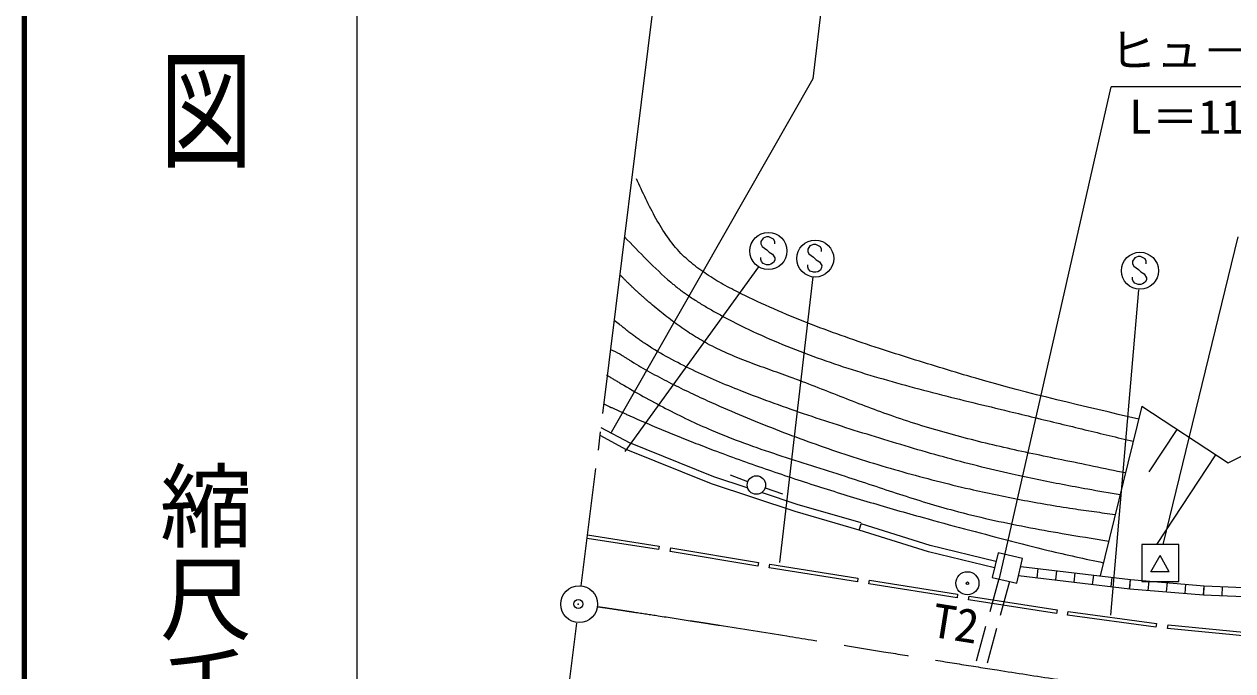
# Model space of a CAD drawing. Units: millimetres, scale not verified. Extents: x 40000 to 680000, y 20000 to 380000.
# Drawn here: x 40000 to 105375, y 279580 to 314541 of the extents above; entities that cross this region are included whole.
import ezdxf
from ezdxf.enums import TextEntityAlignment as Align

# ---------------------------------------------------------------- set-up
doc = ezdxf.new("R2010")
doc.units = ezdxf.units.MM
doc.header["$LTSCALE"] = 1000
doc.header["$PDMODE"] = 32
doc.header["$PDSIZE"] = 500
doc.linetypes.add('CHAIN', pattern=[18.5, 12, -1.5, 3.5, -1.5])
for name, color, linetype, lineweight in [('M-BGD', 7, 'Continuous', 25), ('M-BMK', 2, 'CHAIN', 13), ('M-BMK-SRVR', 3, 'Continuous', 25), ('M-STR-HTXT', 7, 'Continuous', 13), ('M-STR-STR3', 7, 'Continuous', 25), ('M-STR-STRC', 7, 'Continuous', 25), ('M-TTL', 2, 'Continuous', 140), ('M-TTL-BAND', 7, 'Continuous', 25)]:
    doc.layers.add(name, color=color, linetype=linetype, lineweight=lineweight)
doc.layers.add('M-OTRS', color=6, linetype='Continuous')
doc.styles.add('@ＭＳ ゴシック', font='')
doc.styles.add('ＭＳ ゴシック', font='')
doc.styles.get('@ＭＳ ゴシック').set_extended_font_data('@MS Gothic')
doc.styles.get('ＭＳ ゴシック').set_extended_font_data('MS Gothic')

msp = doc.modelspace()

# ---------------------------------------------------------------- linework, layer by layer
at = {"layer": 'M-BGD'}
for p, q in [((100461, 293886), (98199, 284708)), ((100461, 293886), (105130, 290820)), ((71137, 292312), (72565, 291545)), ((71190, 292737), (72754, 291897)), ((100856, 290335), (102367, 292635)), ((77311, 290068), (72714, 291916)), ((105130, 290820), (106806, 291651)), ((77173, 289692), (72565, 291545)), ((101271, 286410), (104458, 291261)), ((81697, 288188), (77173, 289692)), ((79111, 289469), (77311, 290068)), ((79138, 289804), (78206, 290162)), ((81815, 288570), (79928, 289197)), ((80076, 289467), (81021, 289142)), ((85281, 287576), (81815, 288570)), ((85171, 287192), (81697, 288188)), ((85171, 287192), (85276, 287526)), ((88912, 286014), (85171, 287192)), ((89006, 286351), (85276, 287526)), ((74309, 286131), (70445, 286741)), ((70469, 286940), (74341, 286328)), ((92564, 285486), (89006, 286351)), ((102448, 286411), (100448, 286410)), ((100448, 286410), (100449, 284410)), ((102449, 284411), (102448, 286411)), ((74341, 286328), (74309, 286131)), ((74943, 286026), (74976, 286224)), ((79688, 285239), (74943, 286026)), ((74976, 286224), (79721, 285436)), ((92484, 285145), (88912, 286014)), ((92674, 285962), (92364, 284631)), ((94004, 285652), (92674, 285962)), ((100940, 284937), (101448, 285810)), ((101940, 284938), (101448, 285810)), ((79721, 285436), (79688, 285239)), ((80300, 285139), (80330, 285337)), ((85069, 284399), (80300, 285139)), ((80330, 285337), (85100, 284597)), ((93694, 284322), (94004, 285652)), ((93904, 285222), (99847, 284511)), ((94794, 284612), (94854, 285109)), ((85100, 284597), (85069, 284399)), ((85691, 284289), (85723, 284486)), ((85723, 284486), (90491, 283724)), ((92713, 284550), (92224, 282775)), ((92364, 284631), (93694, 284322)), ((93298, 284414), (92790, 282570)), ((93790, 284733), (99796, 284014)), ((95793, 284493), (95852, 284989)), ((96791, 284373), (96851, 284870)), ((97790, 284254), (97849, 284750)), ((98789, 284134), (98848, 284631)), ((99787, 284015), (99847, 284511)), ((99805, 284013), (99847, 284511)), ((99847, 284511), (103826, 284180)), ((100449, 284410), (102449, 284411)), ((100800, 283930), (100842, 284429)), ((101940, 284938), (100940, 284937)), ((90459, 283527), (85691, 284289)), ((99796, 284014), (103795, 283681)), ((101795, 283848), (101837, 284346)), ((102790, 283765), (102832, 284263)), ((103785, 283682), (103826, 284180)), ((103806, 283681), (103826, 284180)), ((103826, 284180), (117663, 283600)), ((104794, 283639), (104815, 284139)), ((90491, 283724), (90459, 283527)), ((91080, 283421), (91111, 283619)), ((95841, 282687), (91080, 283421)), ((91111, 283619), (95871, 282885)), ((103795, 283681), (117642, 283100)), ((95871, 282885), (95841, 282687)), ((96435, 282580), (96461, 282778)), ((101212, 281948), (96435, 282580)), ((96461, 282778), (101238, 282146)), ((92005, 281978), (91487, 280096)), ((92597, 281867), (92081, 279991)), ((101238, 282146), (101212, 281948)), ((101850, 281874), (101870, 282073)), ((106669, 281397), (101850, 281874)), ((101870, 282073), (106689, 281596))]:
    msp.add_line(p, q, dxfattribs=at)
msp.add_circle((79606, 289624), 500, dxfattribs=at)
for points, knots in [([(100289, 293190), (97335, 293872), (94380, 294554), (91470, 295397), (90887, 295566), (90306, 295742), (89725, 295918), (89145, 296094), (88565, 296271), (87987, 296451), (87409, 296632), (86833, 296816), (86259, 297004), (85642, 297207), (85027, 297414), (84416, 297630), (83803, 297846), (83194, 298070), (82588, 298304), (81980, 298539), (81375, 298785), (80776, 299044), (80171, 299306), (79572, 299580), (78980, 299869), (78664, 300023), (78350, 300182), (78040, 300349), (77732, 300515), (77428, 300689), (77132, 300876), (76841, 301061), (76557, 301258), (76285, 301471), (76018, 301681), (75762, 301907), (75526, 302151), (75259, 302428), (75016, 302728), (74794, 303042), (74568, 303360), (74364, 303693), (74174, 304033), (73980, 304380), (73801, 304735), (73628, 305093), (73454, 305455), (73287, 305820), (73120, 306186)], [0, 0, 0, 0, 1, 1, 1, 2, 2, 2, 3, 3, 3, 4, 4, 4, 5, 5, 5, 6, 6, 6, 7, 7, 7, 8, 8, 8, 9, 9, 9, 10, 10, 10, 11, 11, 11, 12, 12, 12, 13, 13, 13, 14, 14, 14, 15, 15, 15, 16, 16, 16, 16]), ([(72473, 303049), (73279, 302202), (74085, 301355), (74970, 300595), (74996, 300572), (75023, 300549), (75050, 300526), (75077, 300503), (75104, 300480), (75131, 300458), (75158, 300435), (75185, 300413), (75213, 300390), (75240, 300368), (75268, 300346), (75295, 300324), (75323, 300302), (75351, 300281), (75379, 300259), (75407, 300238), (75435, 300216), (75463, 300195), (75492, 300174), (75520, 300153), (75548, 300132), (75577, 300111), (75605, 300090), (75634, 300070), (75663, 300049), (75692, 300028), (75720, 300008), (75749, 299988), (75778, 299967), (75807, 299947), (75836, 299927), (75865, 299907), (75894, 299887), (76069, 299767), (76246, 299651), (76425, 299538), (76603, 299425), (76784, 299315), (76967, 299208), (77149, 299101), (77333, 298996), (77518, 298894), (77704, 298792), (77890, 298692), (78077, 298594), (79256, 297977), (80474, 297434), (81714, 296948), (82956, 296462), (84221, 296034), (85497, 295645), (86778, 295254), (88072, 294902), (89369, 294569), (90667, 294237), (91970, 293923), (93272, 293609), (93729, 293498), (94186, 293388), (94643, 293277), (95099, 293167), (95555, 293056), (96011, 292946), (96467, 292835), (96922, 292725), (97378, 292615), (98250, 292404), (99122, 292197), (99994, 291990)], [0, 0, 0, 0, 1, 1, 1, 2, 2, 2, 3, 3, 3, 4, 4, 4, 5, 5, 5, 6, 6, 6, 7, 7, 7, 8, 8, 8, 9, 9, 9, 10, 10, 10, 11, 11, 11, 12, 12, 12, 13, 13, 13, 14, 14, 14, 15, 15, 15, 16, 16, 16, 17, 17, 17, 18, 18, 18, 19, 19, 19, 20, 20, 20, 21, 21, 21, 22, 22, 22, 23, 23, 23, 24, 24, 24, 24]), ([(99571, 290275), (98421, 290512), (97272, 290748), (96122, 290986), (95075, 291202), (94028, 291418), (92986, 291656), (91947, 291894), (90914, 292153), (89887, 292440), (88864, 292726), (87848, 293041), (86845, 293393), (86390, 293552), (85938, 293720), (85487, 293891), (85036, 294063), (84586, 294239), (84137, 294416), (83686, 294593), (83236, 294771), (82785, 294946), (82334, 295122), (81881, 295295), (81426, 295462), (81047, 295600), (80668, 295735), (80288, 295870), (79909, 296006), (79531, 296142), (79155, 296286), (78780, 296429), (78408, 296579), (78041, 296740), (77675, 296902), (77314, 297075), (76963, 297265), (76669, 297424), (76382, 297594), (76100, 297774), (75818, 297954), (75542, 298144), (75271, 298341), (74999, 298538), (74733, 298743), (74472, 298953), (74210, 299163), (73954, 299379), (73700, 299599), (73658, 299635), (73616, 299672), (73574, 299709), (73532, 299746), (73490, 299783), (73448, 299820), (73406, 299857), (73364, 299895), (73323, 299932), (73281, 299969), (73239, 300007), (73198, 300045), (73157, 300082), (73115, 300120), (73074, 300158), (73033, 300196), (72992, 300235), (72951, 300273), (72910, 300311), (72870, 300350), (72829, 300389), (72789, 300428), (72749, 300467), (72709, 300506), (72670, 300543), (72632, 300581), (72595, 300619), (72557, 300657), (72519, 300695), (72482, 300733), (72444, 300771), (72407, 300809), (72370, 300847), (72332, 300886), (72295, 300924), (72258, 300962)], [0, 0, 0, 0, 1, 1, 1, 2, 2, 2, 3, 3, 3, 4, 4, 4, 5, 5, 5, 6, 6, 6, 7, 7, 7, 8, 8, 8, 9, 9, 9, 10, 10, 10, 11, 11, 11, 12, 12, 12, 13, 13, 13, 14, 14, 14, 15, 15, 15, 16, 16, 16, 17, 17, 17, 18, 18, 18, 19, 19, 19, 20, 20, 20, 21, 21, 21, 22, 22, 22, 23, 23, 23, 24, 24, 24, 25, 25, 25, 26, 26, 26, 27, 27, 27, 28, 28, 28, 28]), ([(99279, 289092), (98697, 289192), (98115, 289292), (97533, 289396), (97076, 289478), (96619, 289563), (96163, 289650), (95706, 289736), (95251, 289825), (94795, 289918), (94340, 290011), (93886, 290107), (93433, 290209), (92811, 290348), (92191, 290497), (91572, 290654), (90954, 290810), (90337, 290974), (89722, 291144), (89107, 291314), (88494, 291490), (87881, 291671), (87269, 291851), (86659, 292036), (86049, 292224), (85436, 292412), (84824, 292603), (84214, 292799), (83603, 292994), (82994, 293194), (82387, 293399), (81780, 293605), (81175, 293817), (80572, 294035), (79968, 294255), (79368, 294481), (78770, 294716), (78327, 294891), (77886, 295070), (77448, 295257), (77010, 295444), (76575, 295639), (76146, 295845), (75717, 296050), (75294, 296265), (74878, 296494), (74462, 296723), (74053, 296965), (73654, 297223), (73587, 297267), (73520, 297310), (73454, 297355), (73387, 297399), (73321, 297444), (73256, 297490), (73190, 297536), (73125, 297582), (73060, 297629), (72996, 297676), (72932, 297724), (72868, 297773), (72833, 297800), (72798, 297828), (72763, 297856), (72728, 297883), (72693, 297911), (72658, 297939), (72623, 297968), (72588, 297996), (72554, 298024), (72519, 298052), (72484, 298080), (72450, 298108), (72422, 298131), (72394, 298153), (72366, 298176), (72338, 298198), (72310, 298220), (72282, 298243), (72254, 298265), (72226, 298288), (72198, 298310), (72104, 298384), (72007, 298454), (71910, 298523)], [0, 0, 0, 0, 1, 1, 1, 2, 2, 2, 3, 3, 3, 4, 4, 4, 5, 5, 5, 6, 6, 6, 7, 7, 7, 8, 8, 8, 9, 9, 9, 10, 10, 10, 11, 11, 11, 12, 12, 12, 13, 13, 13, 14, 14, 14, 15, 15, 15, 16, 16, 16, 17, 17, 17, 18, 18, 18, 19, 19, 19, 20, 20, 20, 21, 21, 21, 22, 22, 22, 23, 23, 23, 24, 24, 24, 25, 25, 25, 26, 26, 26, 27, 27, 27, 28, 28, 28, 28]), ([(71715, 296954), (71885, 296882), (72056, 296810), (72211, 296712), (72218, 296708), (72224, 296704), (72230, 296701), (72236, 296697), (72242, 296693), (72248, 296689), (72254, 296685), (72260, 296681), (72266, 296678), (72314, 296647), (72363, 296616), (72411, 296586), (72460, 296555), (72508, 296525), (72557, 296494), (72605, 296464), (72654, 296433), (72702, 296403), (72751, 296373), (72800, 296343), (72848, 296313), (73177, 296111), (73511, 295917), (73849, 295730), (74186, 295542), (74527, 295361), (74871, 295185), (75216, 295010), (75563, 294839), (75912, 294673), (76261, 294506), (76612, 294344), (76964, 294184), (78103, 293669), (79254, 293183), (80417, 292726), (81581, 292269), (82755, 291841), (83940, 291443), (85124, 291045), (86318, 290677), (87521, 290338), (88722, 289999), (89933, 289690), (91150, 289411), (91611, 289305), (92073, 289203), (92537, 289106), (93000, 289009), (93464, 288916), (93929, 288828), (94394, 288739), (94860, 288655), (95326, 288576), (95792, 288497), (96260, 288422), (96728, 288352), (96918, 288323), (97108, 288295), (97298, 288268), (97488, 288241), (97679, 288214), (97869, 288188), (98059, 288162), (98250, 288136), (98440, 288111), (98631, 288085), (98821, 288059), (99012, 288034)], [0, 0, 0, 0, 1, 1, 1, 2, 2, 2, 3, 3, 3, 4, 4, 4, 5, 5, 5, 6, 6, 6, 7, 7, 7, 8, 8, 8, 9, 9, 9, 10, 10, 10, 11, 11, 11, 12, 12, 12, 13, 13, 13, 14, 14, 14, 15, 15, 15, 16, 16, 16, 17, 17, 17, 18, 18, 18, 19, 19, 19, 20, 20, 20, 21, 21, 21, 22, 22, 22, 23, 23, 23, 24, 24, 24, 24]), ([(71502, 295575), (71510, 295571), (71517, 295566), (71524, 295562), (71531, 295558), (71539, 295553), (71546, 295549), (71553, 295544), (71560, 295540), (71568, 295536), (71575, 295531), (71582, 295527), (71589, 295522), (71648, 295487), (71706, 295452), (71764, 295417), (71822, 295382), (71880, 295347), (71939, 295312), (71997, 295277), (72055, 295243), (72114, 295208), (72172, 295173), (72231, 295139), (72289, 295104), (72684, 294871), (73081, 294642), (73482, 294419), (73882, 294195), (74286, 293978), (74693, 293767), (75100, 293556), (75511, 293351), (75925, 293155), (76339, 292959), (76756, 292770), (77178, 292591), (77763, 292342), (78356, 292111), (78953, 291892), (79551, 291672), (80154, 291466), (80758, 291266), (81364, 291065), (81971, 290872), (82579, 290679), (83187, 290486), (83796, 290295), (84403, 290098), (84894, 289939), (85384, 289777), (85874, 289615), (86363, 289453), (86853, 289291), (87343, 289132), (87833, 288973), (88324, 288818), (88817, 288668), (89309, 288519), (89803, 288376), (90300, 288242), (90941, 288070), (91586, 287913), (92234, 287768), (92882, 287623), (93533, 287490), (94186, 287364), (94840, 287239), (95495, 287121), (96151, 287008), (96987, 286865), (97826, 286730), (98664, 286595)], [0, 0, 0, 0, 1, 1, 1, 2, 2, 2, 3, 3, 3, 4, 4, 4, 5, 5, 5, 6, 6, 6, 7, 7, 7, 8, 8, 8, 9, 9, 9, 10, 10, 10, 11, 11, 11, 12, 12, 12, 13, 13, 13, 14, 14, 14, 15, 15, 15, 16, 16, 16, 17, 17, 17, 18, 18, 18, 19, 19, 19, 20, 20, 20, 21, 21, 21, 22, 22, 22, 23, 23, 23, 24, 24, 24, 24]), ([(71349, 294010), (71446, 293962), (71544, 293914), (71643, 293869), (71650, 293866), (71656, 293863), (71663, 293860), (71669, 293857), (71676, 293854), (71682, 293851), (71688, 293848), (71695, 293845), (71701, 293842), (71753, 293819), (71805, 293796), (71856, 293772), (71908, 293749), (71960, 293726), (72012, 293703), (72063, 293679), (72115, 293656), (72167, 293633), (72219, 293610), (72270, 293587), (72322, 293563), (72380, 293537), (72439, 293511), (72497, 293485), (72555, 293459), (72613, 293433), (72671, 293407), (72730, 293381), (72788, 293355), (72846, 293329), (72905, 293303), (72963, 293277), (73021, 293252), (73371, 293097), (73723, 292945), (74075, 292796), (74427, 292647), (74781, 292500), (75136, 292356), (75490, 292212), (75846, 292070), (76202, 291930), (76558, 291791), (76916, 291654), (77274, 291518), (78203, 291167), (79138, 290830), (80076, 290505), (81015, 290179), (81958, 289866), (82904, 289564), (83851, 289262), (84801, 288970), (85754, 288688), (86706, 288405), (87662, 288132), (88619, 287866), (89368, 287658), (90119, 287454), (90870, 287255), (91622, 287056), (92374, 286862), (93127, 286666), (93879, 286470), (94631, 286272), (95387, 286090), (96379, 285851), (97377, 285637), (98375, 285424)], [0, 0, 0, 0, 1, 1, 1, 2, 2, 2, 3, 3, 3, 4, 4, 4, 5, 5, 5, 6, 6, 6, 7, 7, 7, 8, 8, 8, 9, 9, 9, 10, 10, 10, 11, 11, 11, 12, 12, 12, 13, 13, 13, 14, 14, 14, 15, 15, 15, 16, 16, 16, 17, 17, 17, 18, 18, 18, 19, 19, 19, 20, 20, 20, 21, 21, 21, 22, 22, 22, 23, 23, 23, 24, 24, 24, 24])]:
    msp.add_open_spline(points, degree=3, knots=knots, dxfattribs=at)
at = {"layer": 'M-BMK'}
msp.add_open_spline([(71019, 283049), (71176, 283027), (71333, 283005), (71490, 282982), (71671, 282956), (71852, 282928), (72034, 282900), (72215, 282872), (72396, 282845), (72577, 282818), (72625, 282810), (72673, 282803), (72720, 282796), (72768, 282788), (72816, 282781), (72864, 282774), (72912, 282767), (72959, 282759), (73007, 282752), (73438, 282687), (73868, 282621), (74298, 282555), (74872, 282468), (75445, 282380), (76019, 282291), (76195, 282263), (76372, 282236), (76548, 282209), (76724, 282181), (76901, 282154), (77077, 282126), (77253, 282099), (77430, 282071), (77606, 282044), (78822, 281853), (80039, 281659), (81254, 281464), (82999, 281183), (84742, 280898), (86486, 280612), (87167, 280501), (87848, 280389), (88530, 280278), (89211, 280168), (89893, 280058), (90574, 279949), (91256, 279840), (91938, 279733), (92620, 279626), (96874, 278960), (101132, 278328), (105409, 277818), (112027, 277030), (118688, 276533), (125360, 276620), (132039, 276707), (138730, 277379), (145248, 278807), (149603, 279761), (153882, 281053), (158099, 282498), (158802, 282739), (159503, 282984), (160203, 283234), (160903, 283483), (161602, 283736), (162300, 283992), (162998, 284247), (163695, 284505), (164390, 284768), (164721, 284894), (165052, 285020), (165382, 285147), (165713, 285273), (166044, 285399), (166373, 285527), (166678, 285646), (166982, 285767), (167286, 285888)], degree=3, knots=[0, 0, 0, 0, 1, 1, 1, 2, 2, 2, 3, 3, 3, 4, 4, 4, 5, 5, 5, 6, 6, 6, 7, 7, 7, 8, 8, 8, 9, 9, 9, 10, 10, 10, 11, 11, 11, 12, 12, 12, 13, 13, 13, 14, 14, 14, 15, 15, 15, 16, 16, 16, 17, 17, 17, 18, 18, 18, 19, 19, 19, 20, 20, 20, 21, 21, 21, 22, 22, 22, 23, 23, 23, 24, 24, 24, 25, 25, 25, 26, 26, 26, 26], dxfattribs=at)
at = {"layer": 'M-BMK-SRVR'}
for p, q in [((75709, 329068), (71285, 293495)), ((71161, 292503), (71038, 291510)), ((70124, 284167), (70914, 290518)), ((69874, 282153), (69063, 275633))]:
    msp.add_line(p, q, dxfattribs=at)
for centre, radius in [((91019, 284314), 625), ((91019, 284314), 70), ((70019, 283183), 1000)]:
    msp.add_circle(centre, radius, dxfattribs=at)
at = {"layer": 'M-OTRS'}
msp.add_point((69974, 283191), dxfattribs=at)
at = {"layer": 'M-STR-HTXT', "lineweight": 25}
msp.add_line((101606, 286410), (105660, 303037), dxfattribs=at)
at = {"layer": 'M-STR-STR3'}
for p in [(92761, 284562), (118409, 311168)]:
    msp.add_line(p, (98800, 311158), dxfattribs=at)
at = {"layer": 'M-STR-STRC'}
for p, q in [((83585, 319356), (82658, 311578)), ((82658, 311578), (71748, 292468)), ((79968, 302975), (79844, 302790)), ((79844, 302790), (79847, 302659)), ((80160, 303041), (79968, 302975)), ((80281, 303038), (80160, 303041)), ((80531, 302920), (80281, 303038)), ((80595, 302788), (80531, 302920)), ((80595, 302659), (80595, 302788)), ((79847, 302659), (79910, 302530)), ((79910, 302530), (80166, 302348)), ((80166, 302348), (80295, 302216)), ((80295, 302216), (80474, 302101)), ((80474, 302101), (80600, 301901)), ((82504, 302565), (82380, 302380)), ((82380, 302380), (82383, 302249)), ((82383, 302249), (82446, 302120)), ((82446, 302120), (82702, 301938)), ((82696, 302631), (82504, 302565)), ((82817, 302628), (82696, 302631)), ((83068, 302510), (82817, 302628)), ((83131, 302378), (83068, 302510)), ((83131, 302249), (83131, 302378)), ((72505, 291444), (79736, 301421)), ((79847, 301811), (79845, 301932)), ((79887, 301708), (79847, 301811)), ((79971, 301597), (79887, 301708)), ((80158, 301537), (79971, 301597)), ((80292, 301537), (80158, 301537)), ((80393, 301566), (80292, 301537)), ((80535, 301658), (80393, 301566)), ((80595, 301790), (80535, 301658)), ((80600, 301901), (80595, 301790)), ((82383, 301401), (82381, 301522)), ((82423, 301298), (82383, 301401)), ((82702, 301938), (82831, 301807)), ((82831, 301807), (83010, 301691)), ((83010, 301691), (83137, 301491)), ((83131, 301380), (83071, 301248)), ((83137, 301491), (83131, 301380)), ((100069, 301909), (99946, 301724)), ((99946, 301724), (99948, 301593)), ((99948, 301593), (100012, 301464)), ((100012, 301464), (100267, 301282)), ((100262, 301975), (100069, 301909)), ((100383, 301972), (100262, 301975)), ((100633, 301854), (100383, 301972)), ((100696, 301722), (100633, 301854)), ((100696, 301593), (100696, 301722)), ((80873, 285441), (82680, 300874)), ((82507, 301187), (82423, 301298)), ((82694, 301127), (82507, 301187)), ((82829, 301127), (82694, 301127)), ((82929, 301156), (82829, 301127)), ((83071, 301248), (82929, 301156)), ((99949, 300745), (99946, 300866)), ((99988, 300642), (99949, 300745)), ((100267, 301282), (100396, 301151)), ((100396, 301151), (100575, 301035)), ((100575, 301035), (100702, 300835)), ((100702, 300835), (100697, 300724)), ((98782, 282592), (100297, 300172)), ((100073, 300531), (99988, 300642)), ((100260, 300471), (100073, 300531)), ((100394, 300471), (100260, 300471)), ((100494, 300500), (100394, 300471)), ((100636, 300592), (100494, 300500)), ((100697, 300724), (100636, 300592))]:
    msp.add_line(p, q, dxfattribs=at)
for centre in [(80252, 302278), (82788, 301868), (100353, 301212)]:
    msp.add_circle(centre, 1000, dxfattribs=at)
at = {"layer": 'M-TTL'}
msp.add_line((40000, 380000), (40000, 20000), dxfattribs=at)
at = {"layer": 'M-TTL-BAND'}
msp.add_line((58000, 370000), (58000, 20000), dxfattribs=at)

# ---------------------------------------------------------------- texts
at = {"layer": 'M-BMK-SRVR', "style": 'ＭＳ ゴシック'}
msp.add_text('T2', height=1833, rotation=350.915, dxfattribs=at).set_placement((88915, 280889), align=Align.BOTTOM_LEFT)
at = {"layer": 'M-STR-STR3', "style": 'ＭＳ ゴシック'}
for s, p in [('ヒュ－ム管', (98726, 311662)), ('L＝11.0', (99761, 308069))]:
    msp.add_text(s, height=1833, rotation=0.03, dxfattribs=at).set_placement(p, align=Align.BOTTOM_LEFT)
at = {"layer": 'M-TTL-BAND', "style": '@ＭＳ ゴシック', "width": 1.4}
msp.add_text('平  面  図', height=3666, rotation=270, dxfattribs=at).set_placement((49777, 306475), align=Align.MIDDLE_RIGHT)
at = {"layer": 'M-TTL-BAND', "style": '@ＭＳ ゴシック'}
msp.add_text('縮尺千分の一', height=3666, rotation=270, dxfattribs=at).set_placement((49777, 261030), align=Align.MIDDLE_RIGHT)

doc.saveas('drawing.dxf')
